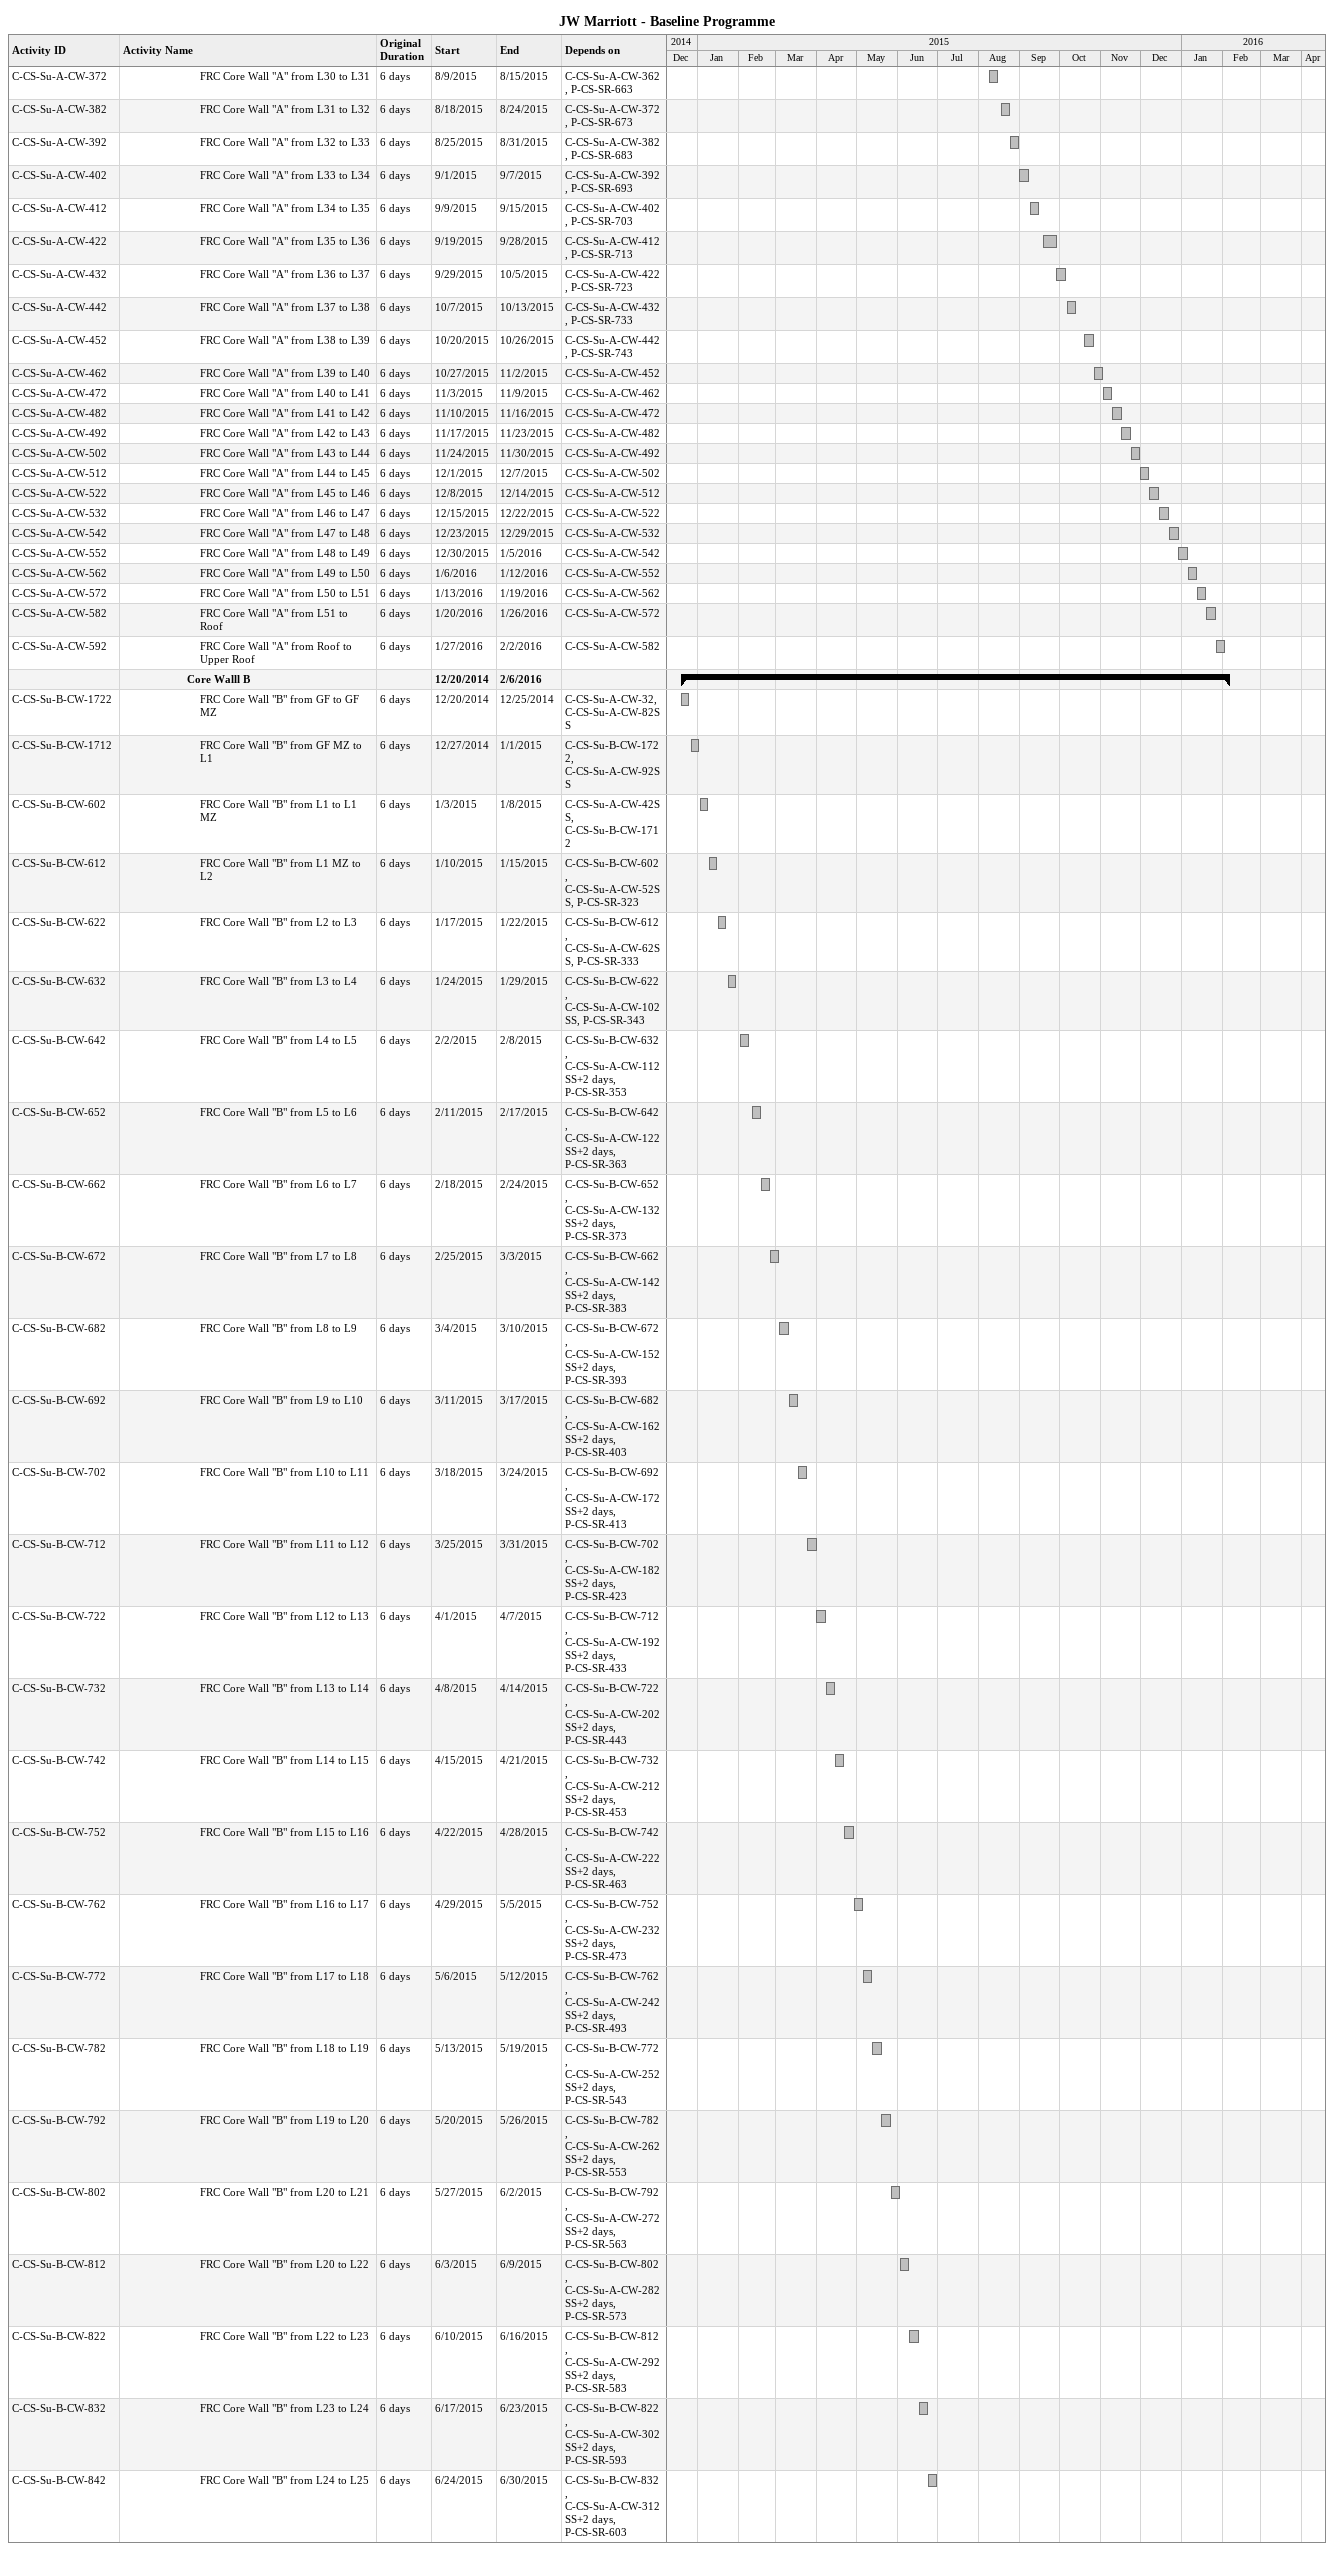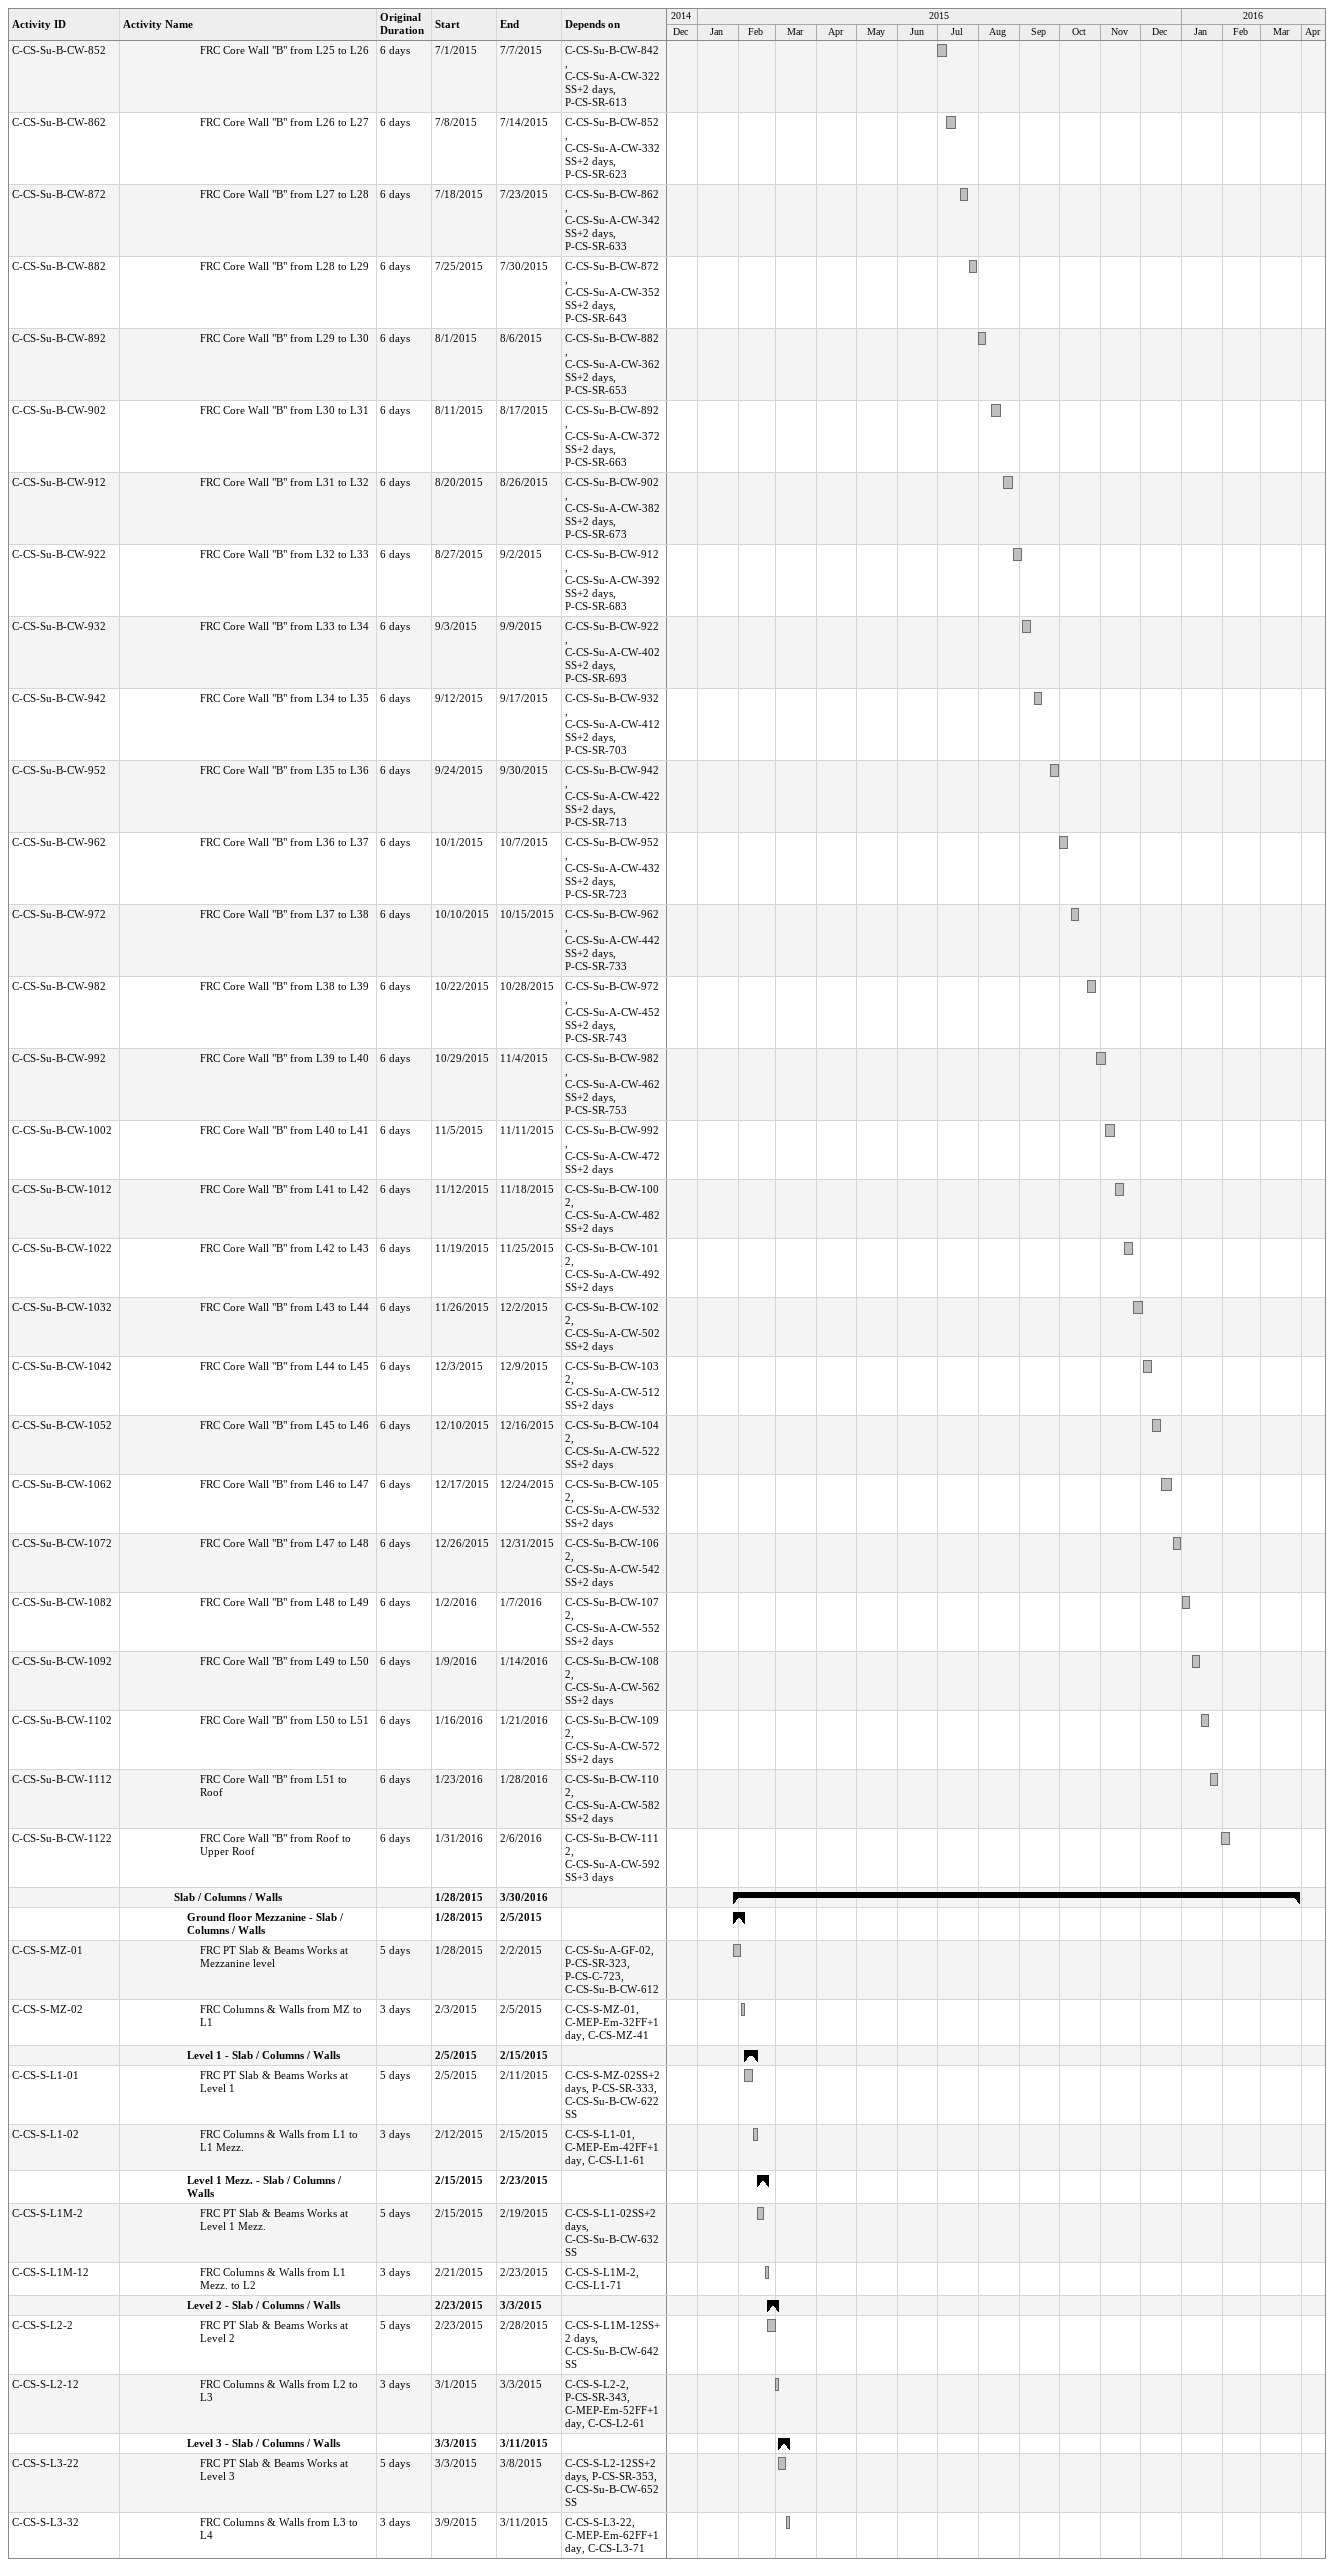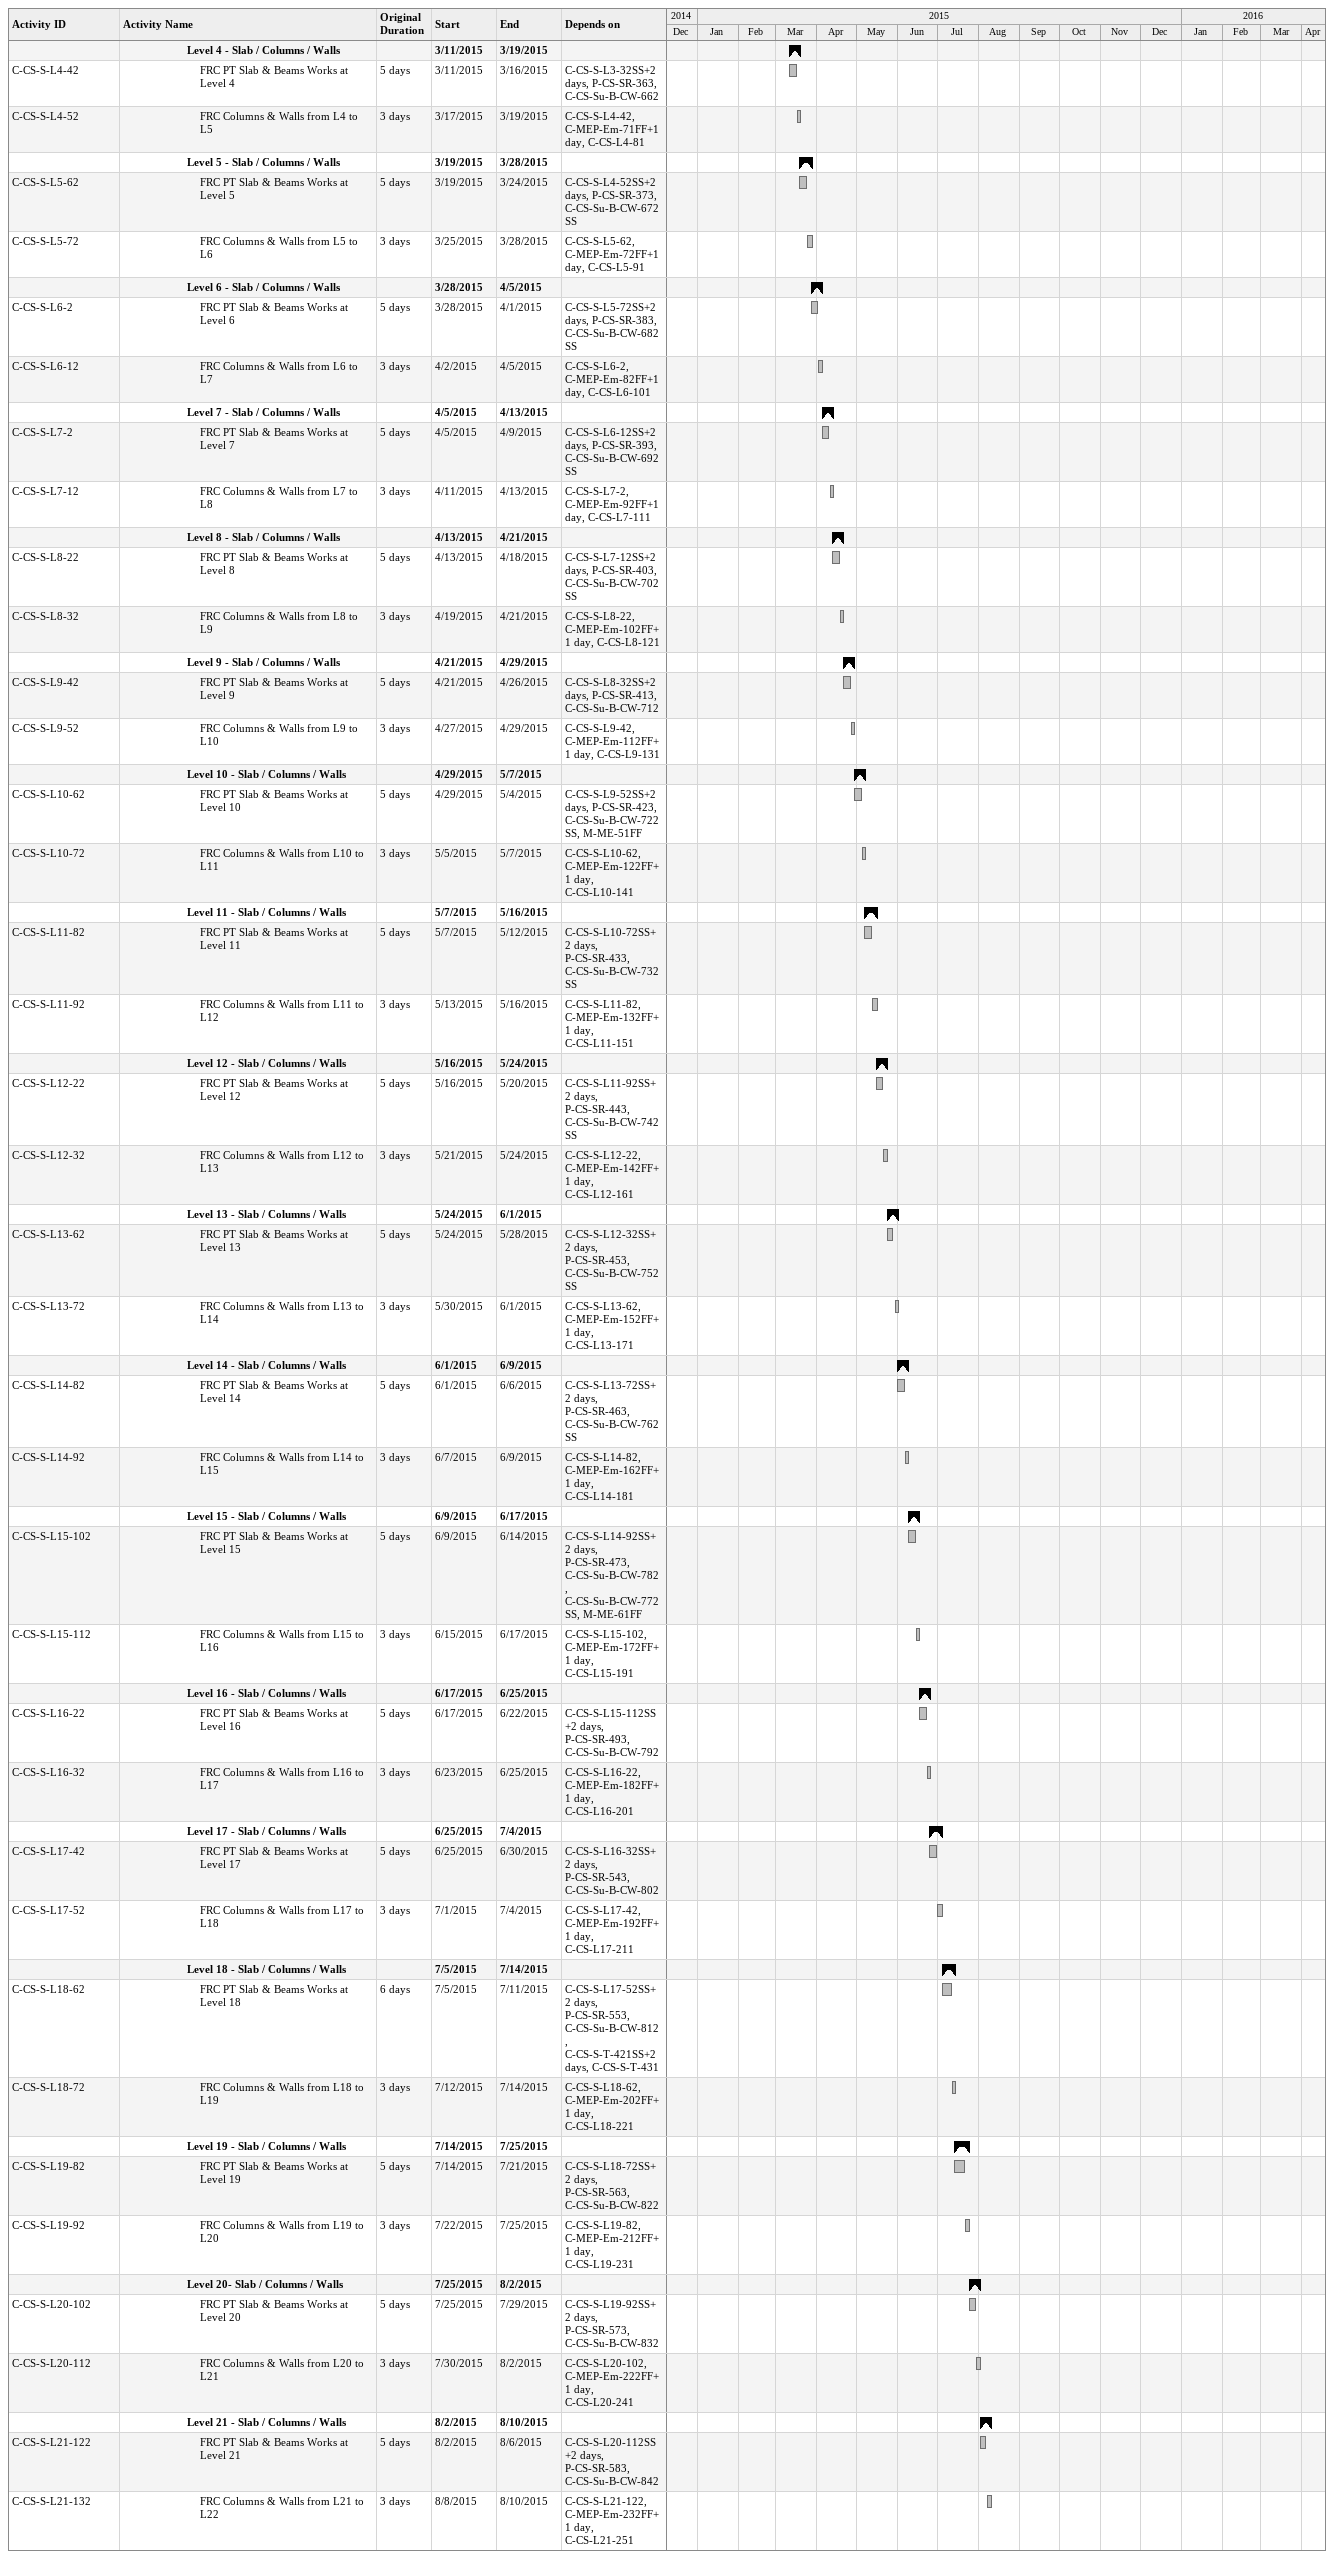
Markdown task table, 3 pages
JW Marriott - Baseline Programme

| ID | Level | Task | Original duration | Start | Finish | Predecessors |
|---|---|---|---|---|---|---|
| C-CS-Su-A-CW-372 | 7 | FRC Core Wall "A" from L30 to L31 | 6d | 2015-08-09 | 2015-08-15 | C-CS-Su-A-CW-362, P-CS-SR-663 |
| C-CS-Su-A-CW-382 | 7 | FRC Core Wall "A" from L31 to L32 | 6d | 2015-08-18 | 2015-08-24 | C-CS-Su-A-CW-372, P-CS-SR-673 |
| C-CS-Su-A-CW-392 | 7 | FRC Core Wall "A" from L32 to L33 | 6d | 2015-08-25 | 2015-08-31 | C-CS-Su-A-CW-382, P-CS-SR-683 |
| C-CS-Su-A-CW-402 | 7 | FRC Core Wall "A" from L33 to L34 | 6d | 2015-09-01 | 2015-09-07 | C-CS-Su-A-CW-392, P-CS-SR-693 |
| C-CS-Su-A-CW-412 | 7 | FRC Core Wall "A" from L34 to L35 | 6d | 2015-09-09 | 2015-09-15 | C-CS-Su-A-CW-402, P-CS-SR-703 |
| C-CS-Su-A-CW-422 | 7 | FRC Core Wall "A" from L35 to L36 | 6d | 2015-09-19 | 2015-09-28 | C-CS-Su-A-CW-412, P-CS-SR-713 |
| C-CS-Su-A-CW-432 | 7 | FRC Core Wall "A" from L36 to L37 | 6d | 2015-09-29 | 2015-10-05 | C-CS-Su-A-CW-422, P-CS-SR-723 |
| C-CS-Su-A-CW-442 | 7 | FRC Core Wall "A" from L37 to L38 | 6d | 2015-10-07 | 2015-10-13 | C-CS-Su-A-CW-432, P-CS-SR-733 |
| C-CS-Su-A-CW-452 | 7 | FRC Core Wall "A" from L38 to L39 | 6d | 2015-10-20 | 2015-10-26 | C-CS-Su-A-CW-442, P-CS-SR-743 |
| C-CS-Su-A-CW-462 | 7 | FRC Core Wall "A" from L39 to L40 | 6d | 2015-10-27 | 2015-11-02 | C-CS-Su-A-CW-452 |
| C-CS-Su-A-CW-472 | 7 | FRC Core Wall "A" from L40 to L41 | 6d | 2015-11-03 | 2015-11-09 | C-CS-Su-A-CW-462 |
| C-CS-Su-A-CW-482 | 7 | FRC Core Wall "A" from L41 to L42 | 6d | 2015-11-10 | 2015-11-16 | C-CS-Su-A-CW-472 |
| C-CS-Su-A-CW-492 | 7 | FRC Core Wall "A" from L42 to L43 | 6d | 2015-11-17 | 2015-11-23 | C-CS-Su-A-CW-482 |
| C-CS-Su-A-CW-502 | 7 | FRC Core Wall "A" from L43 to L44 | 6d | 2015-11-24 | 2015-11-30 | C-CS-Su-A-CW-492 |
| C-CS-Su-A-CW-512 | 7 | FRC Core Wall "A" from L44 to L45 | 6d | 2015-12-01 | 2015-12-07 | C-CS-Su-A-CW-502 |
| C-CS-Su-A-CW-522 | 7 | FRC Core Wall "A" from L45 to L46 | 6d | 2015-12-08 | 2015-12-14 | C-CS-Su-A-CW-512 |
| C-CS-Su-A-CW-532 | 7 | FRC Core Wall "A" from L46 to L47 | 6d | 2015-12-15 | 2015-12-22 | C-CS-Su-A-CW-522 |
| C-CS-Su-A-CW-542 | 7 | FRC Core Wall "A" from L47 to L48 | 6d | 2015-12-23 | 2015-12-29 | C-CS-Su-A-CW-532 |
| C-CS-Su-A-CW-552 | 7 | FRC Core Wall "A" from L48 to L49 | 6d | 2015-12-30 | 2016-01-05 | C-CS-Su-A-CW-542 |
| C-CS-Su-A-CW-562 | 7 | FRC Core Wall "A" from L49 to L50 | 6d | 2016-01-06 | 2016-01-12 | C-CS-Su-A-CW-552 |
| C-CS-Su-A-CW-572 | 7 | FRC Core Wall "A" from L50 to L51 | 6d | 2016-01-13 | 2016-01-19 | C-CS-Su-A-CW-562 |
| C-CS-Su-A-CW-582 | 7 | FRC Core Wall "A" from L51 to Roof | 6d | 2016-01-20 | 2016-01-26 | C-CS-Su-A-CW-572 |
| C-CS-Su-A-CW-592 | 7 | FRC Core Wall "A" from Roof to Upper Roof | 6d | 2016-01-27 | 2016-02-02 | C-CS-Su-A-CW-582 |
|  | 6 | **Core Walll B** |  | 2014-12-20 | 2016-02-06 |  |
| C-CS-Su-B-CW-1722 | 7 | FRC Core Wall "B" from GF to GF MZ | 6d | 2014-12-20 | 2014-12-25 | C-CS-Su-A-CW-32, C-CS-Su-A-CW-82SS |
| C-CS-Su-B-CW-1712 | 7 | FRC Core Wall "B" from GF MZ to L1 | 6d | 2014-12-27 | 2015-01-01 | C-CS-Su-B-CW-1722, C-CS-Su-A-CW-92SS |
| C-CS-Su-B-CW-602 | 7 | FRC Core Wall "B" from L1 to L1 MZ | 6d | 2015-01-03 | 2015-01-08 | C-CS-Su-A-CW-42SS, C-CS-Su-B-CW-1712 |
| C-CS-Su-B-CW-612 | 7 | FRC Core Wall "B" from L1 MZ to L2 | 6d | 2015-01-10 | 2015-01-15 | C-CS-Su-B-CW-602, C-CS-Su-A-CW-52SS, P-CS-SR-323 |
| C-CS-Su-B-CW-622 | 7 | FRC Core Wall "B" from L2 to L3 | 6d | 2015-01-17 | 2015-01-22 | C-CS-Su-B-CW-612, C-CS-Su-A-CW-62SS, P-CS-SR-333 |
| C-CS-Su-B-CW-632 | 7 | FRC Core Wall "B" from L3 to L4 | 6d | 2015-01-24 | 2015-01-29 | C-CS-Su-B-CW-622, C-CS-Su-A-CW-102SS, P-CS-SR-343 |
| C-CS-Su-B-CW-642 | 7 | FRC Core Wall "B" from L4 to L5 | 6d | 2015-02-02 | 2015-02-08 | C-CS-Su-B-CW-632, C-CS-Su-A-CW-112SS+2d, P-CS-SR-353 |
| C-CS-Su-B-CW-652 | 7 | FRC Core Wall "B" from L5 to L6 | 6d | 2015-02-11 | 2015-02-17 | C-CS-Su-B-CW-642, C-CS-Su-A-CW-122SS+2d, P-CS-SR-363 |
| C-CS-Su-B-CW-662 | 7 | FRC Core Wall "B" from L6 to L7 | 6d | 2015-02-18 | 2015-02-24 | C-CS-Su-B-CW-652, C-CS-Su-A-CW-132SS+2d, P-CS-SR-373 |
| C-CS-Su-B-CW-672 | 7 | FRC Core Wall "B" from L7 to L8 | 6d | 2015-02-25 | 2015-03-03 | C-CS-Su-B-CW-662, C-CS-Su-A-CW-142SS+2d, P-CS-SR-383 |
| C-CS-Su-B-CW-682 | 7 | FRC Core Wall "B" from L8 to L9 | 6d | 2015-03-04 | 2015-03-10 | C-CS-Su-B-CW-672, C-CS-Su-A-CW-152SS+2d, P-CS-SR-393 |
| C-CS-Su-B-CW-692 | 7 | FRC Core Wall "B" from L9 to L10 | 6d | 2015-03-11 | 2015-03-17 | C-CS-Su-B-CW-682, C-CS-Su-A-CW-162SS+2d, P-CS-SR-403 |
| C-CS-Su-B-CW-702 | 7 | FRC Core Wall "B" from L10 to L11 | 6d | 2015-03-18 | 2015-03-24 | C-CS-Su-B-CW-692, C-CS-Su-A-CW-172SS+2d, P-CS-SR-413 |
| C-CS-Su-B-CW-712 | 7 | FRC Core Wall "B" from L11 to L12 | 6d | 2015-03-25 | 2015-03-31 | C-CS-Su-B-CW-702, C-CS-Su-A-CW-182SS+2d, P-CS-SR-423 |
| C-CS-Su-B-CW-722 | 7 | FRC Core Wall "B" from L12 to L13 | 6d | 2015-04-01 | 2015-04-07 | C-CS-Su-B-CW-712, C-CS-Su-A-CW-192SS+2d, P-CS-SR-433 |
| C-CS-Su-B-CW-732 | 7 | FRC Core Wall "B" from L13 to L14 | 6d | 2015-04-08 | 2015-04-14 | C-CS-Su-B-CW-722, C-CS-Su-A-CW-202SS+2d, P-CS-SR-443 |
| C-CS-Su-B-CW-742 | 7 | FRC Core Wall "B" from L14 to L15 | 6d | 2015-04-15 | 2015-04-21 | C-CS-Su-B-CW-732, C-CS-Su-A-CW-212SS+2d, P-CS-SR-453 |
| C-CS-Su-B-CW-752 | 7 | FRC Core Wall "B" from L15 to L16 | 6d | 2015-04-22 | 2015-04-28 | C-CS-Su-B-CW-742, C-CS-Su-A-CW-222SS+2d, P-CS-SR-463 |
| C-CS-Su-B-CW-762 | 7 | FRC Core Wall "B" from L16 to L17 | 6d | 2015-04-29 | 2015-05-05 | C-CS-Su-B-CW-752, C-CS-Su-A-CW-232SS+2d, P-CS-SR-473 |
| C-CS-Su-B-CW-772 | 7 | FRC Core Wall "B" from L17 to L18 | 6d | 2015-05-06 | 2015-05-12 | C-CS-Su-B-CW-762, C-CS-Su-A-CW-242SS+2d, P-CS-SR-493 |
| C-CS-Su-B-CW-782 | 7 | FRC Core Wall "B" from L18 to L19 | 6d | 2015-05-13 | 2015-05-19 | C-CS-Su-B-CW-772, C-CS-Su-A-CW-252SS+2d, P-CS-SR-543 |
| C-CS-Su-B-CW-792 | 7 | FRC Core Wall "B" from L19 to L20 | 6d | 2015-05-20 | 2015-05-26 | C-CS-Su-B-CW-782, C-CS-Su-A-CW-262SS+2d, P-CS-SR-553 |
| C-CS-Su-B-CW-802 | 7 | FRC Core Wall "B" from L20 to L21 | 6d | 2015-05-27 | 2015-06-02 | C-CS-Su-B-CW-792, C-CS-Su-A-CW-272SS+2d, P-CS-SR-563 |
| C-CS-Su-B-CW-812 | 7 | FRC Core Wall "B" from L20 to L22 | 6d | 2015-06-03 | 2015-06-09 | C-CS-Su-B-CW-802, C-CS-Su-A-CW-282SS+2d, P-CS-SR-573 |
| C-CS-Su-B-CW-822 | 7 | FRC Core Wall "B" from L22 to L23 | 6d | 2015-06-10 | 2015-06-16 | C-CS-Su-B-CW-812, C-CS-Su-A-CW-292SS+2d, P-CS-SR-583 |
| C-CS-Su-B-CW-832 | 7 | FRC Core Wall "B" from L23 to L24 | 6d | 2015-06-17 | 2015-06-23 | C-CS-Su-B-CW-822, C-CS-Su-A-CW-302SS+2d, P-CS-SR-593 |
| C-CS-Su-B-CW-842 | 7 | FRC Core Wall "B" from L24 to L25 | 6d | 2015-06-24 | 2015-06-30 | C-CS-Su-B-CW-832, C-CS-Su-A-CW-312SS+2d, P-CS-SR-603 |
| C-CS-Su-B-CW-852 | 7 | FRC Core Wall "B" from L25 to L26 | 6d | 2015-07-01 | 2015-07-07 | C-CS-Su-B-CW-842, C-CS-Su-A-CW-322SS+2d, P-CS-SR-613 |
| C-CS-Su-B-CW-862 | 7 | FRC Core Wall "B" from L26 to L27 | 6d | 2015-07-08 | 2015-07-14 | C-CS-Su-B-CW-852, C-CS-Su-A-CW-332SS+2d, P-CS-SR-623 |
| C-CS-Su-B-CW-872 | 7 | FRC Core Wall "B" from L27 to L28 | 6d | 2015-07-18 | 2015-07-23 | C-CS-Su-B-CW-862, C-CS-Su-A-CW-342SS+2d, P-CS-SR-633 |
| C-CS-Su-B-CW-882 | 7 | FRC Core Wall "B" from L28 to L29 | 6d | 2015-07-25 | 2015-07-30 | C-CS-Su-B-CW-872, C-CS-Su-A-CW-352SS+2d, P-CS-SR-643 |
| C-CS-Su-B-CW-892 | 7 | FRC Core Wall "B" from L29 to L30 | 6d | 2015-08-01 | 2015-08-06 | C-CS-Su-B-CW-882, C-CS-Su-A-CW-362SS+2d, P-CS-SR-653 |
| C-CS-Su-B-CW-902 | 7 | FRC Core Wall "B" from L30 to L31 | 6d | 2015-08-11 | 2015-08-17 | C-CS-Su-B-CW-892, C-CS-Su-A-CW-372SS+2d, P-CS-SR-663 |
| C-CS-Su-B-CW-912 | 7 | FRC Core Wall "B" from L31 to L32 | 6d | 2015-08-20 | 2015-08-26 | C-CS-Su-B-CW-902, C-CS-Su-A-CW-382SS+2d, P-CS-SR-673 |
| C-CS-Su-B-CW-922 | 7 | FRC Core Wall "B" from L32 to L33 | 6d | 2015-08-27 | 2015-09-02 | C-CS-Su-B-CW-912, C-CS-Su-A-CW-392SS+2d, P-CS-SR-683 |
| C-CS-Su-B-CW-932 | 7 | FRC Core Wall "B" from L33 to L34 | 6d | 2015-09-03 | 2015-09-09 | C-CS-Su-B-CW-922, C-CS-Su-A-CW-402SS+2d, P-CS-SR-693 |
| C-CS-Su-B-CW-942 | 7 | FRC Core Wall "B" from L34 to L35 | 6d | 2015-09-12 | 2015-09-17 | C-CS-Su-B-CW-932, C-CS-Su-A-CW-412SS+2d, P-CS-SR-703 |
| C-CS-Su-B-CW-952 | 7 | FRC Core Wall "B" from L35 to L36 | 6d | 2015-09-24 | 2015-09-30 | C-CS-Su-B-CW-942, C-CS-Su-A-CW-422SS+2d, P-CS-SR-713 |
| C-CS-Su-B-CW-962 | 7 | FRC Core Wall "B" from L36 to L37 | 6d | 2015-10-01 | 2015-10-07 | C-CS-Su-B-CW-952, C-CS-Su-A-CW-432SS+2d, P-CS-SR-723 |
| C-CS-Su-B-CW-972 | 7 | FRC Core Wall "B" from L37 to L38 | 6d | 2015-10-10 | 2015-10-15 | C-CS-Su-B-CW-962, C-CS-Su-A-CW-442SS+2d, P-CS-SR-733 |
| C-CS-Su-B-CW-982 | 7 | FRC Core Wall "B" from L38 to L39 | 6d | 2015-10-22 | 2015-10-28 | C-CS-Su-B-CW-972, C-CS-Su-A-CW-452SS+2d, P-CS-SR-743 |
| C-CS-Su-B-CW-992 | 7 | FRC Core Wall "B" from L39 to L40 | 6d | 2015-10-29 | 2015-11-04 | C-CS-Su-B-CW-982, C-CS-Su-A-CW-462SS+2d, P-CS-SR-753 |
| C-CS-Su-B-CW-1002 | 7 | FRC Core Wall "B" from L40 to L41 | 6d | 2015-11-05 | 2015-11-11 | C-CS-Su-B-CW-992, C-CS-Su-A-CW-472SS+2d |
| C-CS-Su-B-CW-1012 | 7 | FRC Core Wall "B" from L41 to L42 | 6d | 2015-11-12 | 2015-11-18 | C-CS-Su-B-CW-1002, C-CS-Su-A-CW-482SS+2d |
| C-CS-Su-B-CW-1022 | 7 | FRC Core Wall "B" from L42 to L43 | 6d | 2015-11-19 | 2015-11-25 | C-CS-Su-B-CW-1012, C-CS-Su-A-CW-492SS+2d |
| C-CS-Su-B-CW-1032 | 7 | FRC Core Wall "B" from L43 to L44 | 6d | 2015-11-26 | 2015-12-02 | C-CS-Su-B-CW-1022, C-CS-Su-A-CW-502SS+2d |
| C-CS-Su-B-CW-1042 | 7 | FRC Core Wall "B" from L44 to L45 | 6d | 2015-12-03 | 2015-12-09 | C-CS-Su-B-CW-1032, C-CS-Su-A-CW-512SS+2d |
| C-CS-Su-B-CW-1052 | 7 | FRC Core Wall "B" from L45 to L46 | 6d | 2015-12-10 | 2015-12-16 | C-CS-Su-B-CW-1042, C-CS-Su-A-CW-522SS+2d |
| C-CS-Su-B-CW-1062 | 7 | FRC Core Wall "B" from L46 to L47 | 6d | 2015-12-17 | 2015-12-24 | C-CS-Su-B-CW-1052, C-CS-Su-A-CW-532SS+2d |
| C-CS-Su-B-CW-1072 | 7 | FRC Core Wall "B" from L47 to L48 | 6d | 2015-12-26 | 2015-12-31 | C-CS-Su-B-CW-1062, C-CS-Su-A-CW-542SS+2d |
| C-CS-Su-B-CW-1082 | 7 | FRC Core Wall "B" from L48 to L49 | 6d | 2016-01-02 | 2016-01-07 | C-CS-Su-B-CW-1072, C-CS-Su-A-CW-552SS+2d |
| C-CS-Su-B-CW-1092 | 7 | FRC Core Wall "B" from L49 to L50 | 6d | 2016-01-09 | 2016-01-14 | C-CS-Su-B-CW-1082, C-CS-Su-A-CW-562SS+2d |
| C-CS-Su-B-CW-1102 | 7 | FRC Core Wall "B" from L50 to L51 | 6d | 2016-01-16 | 2016-01-21 | C-CS-Su-B-CW-1092, C-CS-Su-A-CW-572SS+2d |
| C-CS-Su-B-CW-1112 | 7 | FRC Core Wall "B" from L51 to Roof | 6d | 2016-01-23 | 2016-01-28 | C-CS-Su-B-CW-1102, C-CS-Su-A-CW-582SS+2d |
| C-CS-Su-B-CW-1122 | 7 | FRC Core Wall "B" from Roof to Upper Roof | 6d | 2016-01-31 | 2016-02-06 | C-CS-Su-B-CW-1112, C-CS-Su-A-CW-592SS+3d |
|  | 5 | **Slab / Columns / Walls** |  | 2015-01-28 | 2016-03-30 |  |
|  | 6 | **Ground floor Mezzanine - Slab / Columns / Walls** |  | 2015-01-28 | 2015-02-05 |  |
| C-CS-S-MZ-01 | 7 | FRC PT Slab & Beams Works at Mezzanine level | 5d | 2015-01-28 | 2015-02-02 | C-CS-Su-A-GF-02, P-CS-SR-323, P-CS-C-723, C-CS-Su-B-CW-612 |
| C-CS-S-MZ-02 | 7 | FRC Columns & Walls from MZ to L1 | 3d | 2015-02-03 | 2015-02-05 | C-CS-S-MZ-01, C-MEP-Em-32FF+1d, C-CS-MZ-41 |
|  | 6 | **Level 1 - Slab / Columns / Walls** |  | 2015-02-05 | 2015-02-15 |  |
| C-CS-S-L1-01 | 7 | FRC PT Slab & Beams Works at Level 1 | 5d | 2015-02-05 | 2015-02-11 | C-CS-S-MZ-02SS+2d, P-CS-SR-333, C-CS-Su-B-CW-622SS |
| C-CS-S-L1-02 | 7 | FRC Columns & Walls from L1 to L1 Mezz. | 3d | 2015-02-12 | 2015-02-15 | C-CS-S-L1-01, C-MEP-Em-42FF+1d, C-CS-L1-61 |
|  | 6 | **Level 1 Mezz. - Slab / Columns / Walls** |  | 2015-02-15 | 2015-02-23 |  |
| C-CS-S-L1M-2 | 7 | FRC PT Slab & Beams Works at Level 1 Mezz. | 5d | 2015-02-15 | 2015-02-19 | C-CS-S-L1-02SS+2d, C-CS-Su-B-CW-632SS |
| C-CS-S-L1M-12 | 7 | FRC Columns & Walls from L1 Mezz. to L2 | 3d | 2015-02-21 | 2015-02-23 | C-CS-S-L1M-2, C-CS-L1-71 |
|  | 6 | **Level 2 - Slab / Columns / Walls** |  | 2015-02-23 | 2015-03-03 |  |
| C-CS-S-L2-2 | 7 | FRC PT Slab & Beams Works at Level 2 | 5d | 2015-02-23 | 2015-02-28 | C-CS-S-L1M-12SS+2d, C-CS-Su-B-CW-642SS |
| C-CS-S-L2-12 | 7 | FRC Columns & Walls from L2 to L3 | 3d | 2015-03-01 | 2015-03-03 | C-CS-S-L2-2, P-CS-SR-343, C-MEP-Em-52FF+1d, C-CS-L2-61 |
|  | 6 | **Level 3 - Slab / Columns / Walls** |  | 2015-03-03 | 2015-03-11 |  |
| C-CS-S-L3-22 | 7 | FRC PT Slab & Beams Works at Level 3 | 5d | 2015-03-03 | 2015-03-08 | C-CS-S-L2-12SS+2d, P-CS-SR-353, C-CS-Su-B-CW-652SS |
| C-CS-S-L3-32 | 7 | FRC Columns & Walls from L3 to L4 | 3d | 2015-03-09 | 2015-03-11 | C-CS-S-L3-22, C-MEP-Em-62FF+1d, C-CS-L3-71 |
|  | 6 | **Level 4 - Slab / Columns / Walls** |  | 2015-03-11 | 2015-03-19 |  |
| C-CS-S-L4-42 | 7 | FRC PT Slab & Beams Works at Level 4 | 5d | 2015-03-11 | 2015-03-16 | C-CS-S-L3-32SS+2d, P-CS-SR-363, C-CS-Su-B-CW-662 |
| C-CS-S-L4-52 | 7 | FRC Columns & Walls from L4 to L5 | 3d | 2015-03-17 | 2015-03-19 | C-CS-S-L4-42, C-MEP-Em-71FF+1d, C-CS-L4-81 |
|  | 6 | **Level 5 - Slab / Columns / Walls** |  | 2015-03-19 | 2015-03-28 |  |
| C-CS-S-L5-62 | 7 | FRC PT Slab & Beams Works at Level 5 | 5d | 2015-03-19 | 2015-03-24 | C-CS-S-L4-52SS+2d, P-CS-SR-373, C-CS-Su-B-CW-672SS |
| C-CS-S-L5-72 | 7 | FRC Columns & Walls from L5 to L6 | 3d | 2015-03-25 | 2015-03-28 | C-CS-S-L5-62, C-MEP-Em-72FF+1d, C-CS-L5-91 |
|  | 6 | **Level 6 - Slab / Columns / Walls** |  | 2015-03-28 | 2015-04-05 |  |
| C-CS-S-L6-2 | 7 | FRC PT Slab & Beams Works at Level 6 | 5d | 2015-03-28 | 2015-04-01 | C-CS-S-L5-72SS+2d, P-CS-SR-383, C-CS-Su-B-CW-682SS |
| C-CS-S-L6-12 | 7 | FRC Columns & Walls from L6 to L7 | 3d | 2015-04-02 | 2015-04-05 | C-CS-S-L6-2, C-MEP-Em-82FF+1d, C-CS-L6-101 |
|  | 6 | **Level 7 - Slab / Columns / Walls** |  | 2015-04-05 | 2015-04-13 |  |
| C-CS-S-L7-2 | 7 | FRC PT Slab & Beams Works at Level 7 | 5d | 2015-04-05 | 2015-04-09 | C-CS-S-L6-12SS+2d, P-CS-SR-393, C-CS-Su-B-CW-692SS |
| C-CS-S-L7-12 | 7 | FRC Columns & Walls from L7 to L8 | 3d | 2015-04-11 | 2015-04-13 | C-CS-S-L7-2, C-MEP-Em-92FF+1d, C-CS-L7-111 |
|  | 6 | **Level 8 - Slab / Columns / Walls** |  | 2015-04-13 | 2015-04-21 |  |
| C-CS-S-L8-22 | 7 | FRC PT Slab & Beams Works at Level 8 | 5d | 2015-04-13 | 2015-04-18 | C-CS-S-L7-12SS+2d, P-CS-SR-403, C-CS-Su-B-CW-702SS |
| C-CS-S-L8-32 | 7 | FRC Columns & Walls from L8 to L9 | 3d | 2015-04-19 | 2015-04-21 | C-CS-S-L8-22, C-MEP-Em-102FF+1d, C-CS-L8-121 |
|  | 6 | **Level 9 - Slab / Columns / Walls** |  | 2015-04-21 | 2015-04-29 |  |
| C-CS-S-L9-42 | 7 | FRC PT Slab & Beams Works at Level 9 | 5d | 2015-04-21 | 2015-04-26 | C-CS-S-L8-32SS+2d, P-CS-SR-413, C-CS-Su-B-CW-712 |
| C-CS-S-L9-52 | 7 | FRC Columns & Walls from L9 to L10 | 3d | 2015-04-27 | 2015-04-29 | C-CS-S-L9-42, C-MEP-Em-112FF+1d, C-CS-L9-131 |
|  | 6 | **Level 10 - Slab / Columns / Walls** |  | 2015-04-29 | 2015-05-07 |  |
| C-CS-S-L10-62 | 7 | FRC PT Slab & Beams Works at Level 10 | 5d | 2015-04-29 | 2015-05-04 | C-CS-S-L9-52SS+2d, P-CS-SR-423, C-CS-Su-B-CW-722SS, M-ME-51FF |
| C-CS-S-L10-72 | 7 | FRC Columns & Walls from L10 to L11 | 3d | 2015-05-05 | 2015-05-07 | C-CS-S-L10-62, C-MEP-Em-122FF+1d, C-CS-L10-141 |
|  | 6 | **Level 11 - Slab / Columns / Walls** |  | 2015-05-07 | 2015-05-16 |  |
| C-CS-S-L11-82 | 7 | FRC PT Slab & Beams Works at Level 11 | 5d | 2015-05-07 | 2015-05-12 | C-CS-S-L10-72SS+2d, P-CS-SR-433, C-CS-Su-B-CW-732SS |
| C-CS-S-L11-92 | 7 | FRC Columns & Walls from L11 to L12 | 3d | 2015-05-13 | 2015-05-16 | C-CS-S-L11-82, C-MEP-Em-132FF+1d, C-CS-L11-151 |
|  | 6 | **Level 12 - Slab / Columns / Walls** |  | 2015-05-16 | 2015-05-24 |  |
| C-CS-S-L12-22 | 7 | FRC PT Slab & Beams Works at Level 12 | 5d | 2015-05-16 | 2015-05-20 | C-CS-S-L11-92SS+2d, P-CS-SR-443, C-CS-Su-B-CW-742SS |
| C-CS-S-L12-32 | 7 | FRC Columns & Walls from L12 to L13 | 3d | 2015-05-21 | 2015-05-24 | C-CS-S-L12-22, C-MEP-Em-142FF+1d, C-CS-L12-161 |
|  | 6 | **Level 13 - Slab / Columns / Walls** |  | 2015-05-24 | 2015-06-01 |  |
| C-CS-S-L13-62 | 7 | FRC PT Slab & Beams Works at Level 13 | 5d | 2015-05-24 | 2015-05-28 | C-CS-S-L12-32SS+2d, P-CS-SR-453, C-CS-Su-B-CW-752SS |
| C-CS-S-L13-72 | 7 | FRC Columns & Walls from L13 to L14 | 3d | 2015-05-30 | 2015-06-01 | C-CS-S-L13-62, C-MEP-Em-152FF+1d, C-CS-L13-171 |
|  | 6 | **Level 14 - Slab / Columns / Walls** |  | 2015-06-01 | 2015-06-09 |  |
| C-CS-S-L14-82 | 7 | FRC PT Slab & Beams Works at Level 14 | 5d | 2015-06-01 | 2015-06-06 | C-CS-S-L13-72SS+2d, P-CS-SR-463, C-CS-Su-B-CW-762SS |
| C-CS-S-L14-92 | 7 | FRC Columns & Walls from L14 to L15 | 3d | 2015-06-07 | 2015-06-09 | C-CS-S-L14-82, C-MEP-Em-162FF+1d, C-CS-L14-181 |
|  | 6 | **Level 15 - Slab / Columns / Walls** |  | 2015-06-09 | 2015-06-17 |  |
| C-CS-S-L15-102 | 7 | FRC PT Slab & Beams Works at Level 15 | 5d | 2015-06-09 | 2015-06-14 | C-CS-S-L14-92SS+2d, P-CS-SR-473, C-CS-Su-B-CW-782, C-CS-Su-B-CW-772SS, M-ME-61FF |
| C-CS-S-L15-112 | 7 | FRC Columns & Walls from L15 to L16 | 3d | 2015-06-15 | 2015-06-17 | C-CS-S-L15-102, C-MEP-Em-172FF+1d, C-CS-L15-191 |
|  | 6 | **Level 16 - Slab / Columns / Walls** |  | 2015-06-17 | 2015-06-25 |  |
| C-CS-S-L16-22 | 7 | FRC PT Slab & Beams Works at Level 16 | 5d | 2015-06-17 | 2015-06-22 | C-CS-S-L15-112SS+2d, P-CS-SR-493, C-CS-Su-B-CW-792 |
| C-CS-S-L16-32 | 7 | FRC Columns & Walls from L16 to L17 | 3d | 2015-06-23 | 2015-06-25 | C-CS-S-L16-22, C-MEP-Em-182FF+1d, C-CS-L16-201 |
|  | 6 | **Level 17 - Slab / Columns / Walls** |  | 2015-06-25 | 2015-07-04 |  |
| C-CS-S-L17-42 | 7 | FRC PT Slab & Beams Works at Level 17 | 5d | 2015-06-25 | 2015-06-30 | C-CS-S-L16-32SS+2d, P-CS-SR-543, C-CS-Su-B-CW-802 |
| C-CS-S-L17-52 | 7 | FRC Columns & Walls from L17 to L18 | 3d | 2015-07-01 | 2015-07-04 | C-CS-S-L17-42, C-MEP-Em-192FF+1d, C-CS-L17-211 |
|  | 6 | **Level 18 - Slab / Columns / Walls** |  | 2015-07-05 | 2015-07-14 |  |
| C-CS-S-L18-62 | 7 | FRC PT Slab & Beams Works at Level 18 | 6d | 2015-07-05 | 2015-07-11 | C-CS-S-L17-52SS+2d, P-CS-SR-553, C-CS-Su-B-CW-812, C-CS-S-T-421SS+2d, C-CS-S-T-431 |
| C-CS-S-L18-72 | 7 | FRC Columns & Walls from L18 to L19 | 3d | 2015-07-12 | 2015-07-14 | C-CS-S-L18-62, C-MEP-Em-202FF+1d, C-CS-L18-221 |
|  | 6 | **Level 19 - Slab / Columns / Walls** |  | 2015-07-14 | 2015-07-25 |  |
| C-CS-S-L19-82 | 7 | FRC PT Slab & Beams Works at Level 19 | 5d | 2015-07-14 | 2015-07-21 | C-CS-S-L18-72SS+2d, P-CS-SR-563, C-CS-Su-B-CW-822 |
| C-CS-S-L19-92 | 7 | FRC Columns & Walls from L19 to L20 | 3d | 2015-07-22 | 2015-07-25 | C-CS-S-L19-82, C-MEP-Em-212FF+1d, C-CS-L19-231 |
|  | 6 | **Level 20- Slab / Columns / Walls** |  | 2015-07-25 | 2015-08-02 |  |
| C-CS-S-L20-102 | 7 | FRC PT Slab & Beams Works at Level 20 | 5d | 2015-07-25 | 2015-07-29 | C-CS-S-L19-92SS+2d, P-CS-SR-573, C-CS-Su-B-CW-832 |
| C-CS-S-L20-112 | 7 | FRC Columns & Walls from L20 to L21 | 3d | 2015-07-30 | 2015-08-02 | C-CS-S-L20-102, C-MEP-Em-222FF+1d, C-CS-L20-241 |
|  | 6 | **Level 21 - Slab / Columns / Walls** |  | 2015-08-02 | 2015-08-10 |  |
| C-CS-S-L21-122 | 7 | FRC PT Slab & Beams Works at Level 21 | 5d | 2015-08-02 | 2015-08-06 | C-CS-S-L20-112SS+2d, P-CS-SR-583, C-CS-Su-B-CW-842 |
| C-CS-S-L21-132 | 7 | FRC Columns & Walls from L21 to L22 | 3d | 2015-08-08 | 2015-08-10 | C-CS-S-L21-122, C-MEP-Em-232FF+1d, C-CS-L21-251 |
